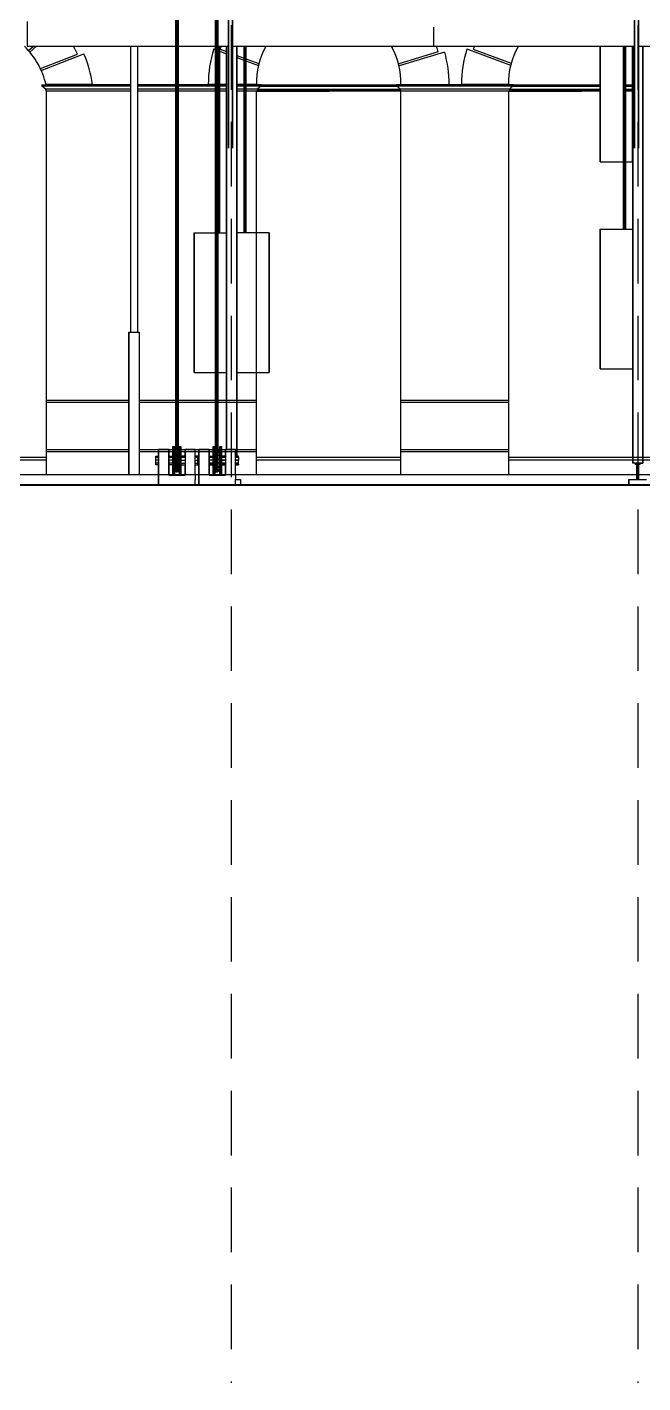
# Model space of a CAD drawing. Extents: x -43 to 90, y 6 to 81.
# Drawn here: x 5.15 to 11.21, y 6.38 to 19.71 of the extents above; entities that cross this region are included whole.
import ezdxf

# ---------------------------------------------------------------- set-up
doc = ezdxf.new("R2010")
doc.units = 0
doc.header["$LTSCALE"] = 0.1
doc.header["$MEASUREMENT"] = 0
doc.linetypes.add('HIDDEN', pattern=[9.525, 6.35, -3.175])
for name, color, linetype in [('cobertura nova', 4, 'CONTINUOUS'), ('hachures cobertura', 252, 'CONTINUOUS'), ('visto', 9, 'CONTINUOUS')]:
    doc.layers.add(name, color=color, linetype=linetype)
doc.layers.add('cortado', color=7, linetype='CONTINUOUS', lineweight=40)

msp = doc.modelspace()

# ---------------------------------------------------------------- linework, layer by layer
at = {"layer": 'cobertura nova'}
for p, q in [((6.617, 20.415), (6.614, 15.339)), ((6.617, 15.339), (6.617, 20.415)), ((6.625, 20.415), (6.617, 15.339)), ((6.625, 15.339), (6.625, 20.415)), ((6.632, 20.415), (6.625, 15.339)), ((6.633, 20.415), (6.633, 15.339)), ((6.636, 20.415), (6.633, 15.339)), ((6.636, 20.415), (6.637, 15.339)), ((7.01, 20.415), (7.005, 15.339)), ((7.005, 15.339), (7.006, 20.415)), ((7.018, 20.415), (7.009, 15.339)), ((7.009, 15.339), (7.01, 20.415)), ((7.016, 15.339), (7.018, 20.415)), ((7.025, 20.41), (7.016, 15.339)), ((7.026, 20.41), (7.024, 15.339)), ((7.029, 20.404), (7.024, 15.339)), ((7.029, 20.404), (7.028, 15.339)), ((7.132, 20.402), (7.132, 18.521)), ((7.132, 18.521), (7.132, 20.402)), ((7.171, 20.402), (7.171, 18.521)), ((7.171, 18.521), (7.171, 20.402)), ((11.125, 20.402), (11.125, 18.521)), ((11.125, 18.521), (11.125, 20.402)), ((11.165, 20.402), (11.165, 18.521)), ((11.165, 18.521), (11.165, 20.402)), ((6.614, 15.339), (6.613, 20.392)), ((7.132, 18.563), (7.132, 20.377)), ((11.125, 18.563), (11.125, 20.377)), ((5.152, 19.765), (5.152, 19.522)), ((5.152, 19.711), (5.152, 19.522)), ((9.152, 19.522), (9.152, 19.711)), ((5.152, 19.522), (5.152, 19.522)), ((5.152, 19.522), (6.613, 19.522)), ((6.636, 19.522), (7.006, 19.522)), ((7.029, 19.522), (7.132, 19.522)), ((7.032, 19.522), (7.032, 17.689)), ((7.032, 17.689), (7.034, 19.522)), ((7.04, 17.689), (7.04, 19.522)), ((7.04, 17.689), (7.041, 19.522)), ((7.044, 19.522), (7.044, 17.689)), ((7.113, 15.558), (7.113, 19.522)), ((7.113, 19.522), (7.113, 15.558)), ((7.113, 19.522), (7.113, 15.558)), ((7.113, 19.522), (7.113, 15.558)), ((7.113, 15.558), (7.113, 19.522)), ((7.171, 19.522), (9.152, 19.522)), ((7.213, 15.491), (7.213, 19.522)), ((7.213, 19.522), (7.213, 15.491)), ((7.283, 19.522), (7.283, 17.689)), ((7.283, 19.522), (7.283, 17.689)), ((7.286, 17.69), (7.286, 19.522)), ((7.292, 19.522), (7.294, 17.69)), ((7.294, 17.69), (7.294, 19.522)), ((7.294, 17.69), (7.294, 19.522)), ((7.299, 19.522), (7.299, 17.69)), ((7.305, 17.689), (7.305, 19.522)), ((7.305, 17.689), (7.305, 19.522)), ((9.152, 19.522), (11.125, 19.522)), ((10.787, 19.522), (10.787, 18.386)), ((10.787, 18.386), (10.787, 19.522)), ((10.787, 19.522), (10.787, 18.386)), ((11.015, 19.522), (11.015, 17.725)), ((11.018, 17.727), (11.017, 19.522)), ((11.018, 19.522), (11.018, 17.727)), ((11.026, 17.728), (11.024, 19.522)), ((11.026, 19.522), (11.026, 17.728)), ((11.034, 17.727), (11.032, 19.522)), ((11.034, 19.522), (11.034, 17.727)), ((11.036, 19.522), (11.037, 17.725)), ((11.037, 19.522), (11.037, 17.725)), ((11.105, 18.386), (11.105, 19.522)), ((11.105, 18.386), (11.105, 19.522)), ((11.107, 15.423), (11.107, 19.522)), ((11.107, 19.522), (11.107, 15.423)), ((11.107, 19.522), (11.107, 15.423)), ((11.107, 19.522), (11.107, 15.423)), ((11.107, 19.522), (11.107, 15.423)), ((11.165, 19.522), (13.145, 19.522)), ((11.207, 15.423), (11.207, 19.522)), ((11.207, 19.522), (11.207, 15.423)), ((10.787, 18.386), (10.787, 18.386)), ((10.787, 18.386), (11.015, 18.386)), ((10.787, 18.386), (10.787, 18.386)), ((11.037, 18.386), (11.105, 18.386)), ((6.793, 16.315), (6.793, 17.689)), ((6.793, 17.689), (6.793, 17.689)), ((6.793, 17.689), (6.793, 17.689)), ((6.793, 17.689), (7.006, 17.689)), ((6.793, 17.689), (6.793, 16.315)), ((6.793, 16.315), (6.793, 17.689)), ((7.028, 17.689), (7.111, 17.689)), ((7.044, 17.689), (7.044, 17.689)), ((7.111, 17.689), (7.111, 16.315)), ((7.215, 17.689), (7.215, 16.315)), ((7.533, 17.689), (7.215, 17.689)), ((7.215, 17.689), (7.215, 17.689)), ((7.215, 17.689), (7.215, 17.689)), ((7.215, 16.315), (7.215, 17.689)), ((7.215, 16.315), (7.215, 17.689)), ((7.283, 17.689), (7.286, 17.69)), ((7.283, 17.689), (7.283, 17.689)), ((7.283, 17.689), (7.283, 17.689)), ((7.283, 17.689), (7.283, 17.689)), ((7.286, 17.69), (7.299, 17.69)), ((7.299, 17.69), (7.302, 17.69)), ((7.302, 17.69), (7.299, 17.689)), ((7.302, 17.69), (7.299, 17.689)), ((7.3, 17.689), (7.302, 17.69)), ((7.3, 17.689), (7.3, 17.689)), ((7.302, 17.69), (7.302, 17.689)), ((7.302, 17.69), (7.305, 17.689)), ((7.305, 17.689), (7.305, 17.689)), ((7.533, 17.689), (7.533, 16.315)), ((7.533, 16.315), (7.533, 17.689)), ((10.787, 16.351), (10.787, 17.725)), ((10.787, 17.725), (10.787, 17.725)), ((10.787, 17.725), (10.787, 17.725)), ((10.787, 17.725), (11.105, 17.725)), ((10.787, 17.725), (10.787, 16.351)), ((10.787, 16.351), (10.787, 17.725)), ((11.018, 17.727), (11.015, 17.725)), ((11.015, 17.725), (11.015, 17.725)), ((11.026, 17.728), (11.018, 17.727)), ((11.018, 17.727), (11.026, 17.725)), ((11.018, 17.725), (11.018, 17.727)), ((11.034, 17.727), (11.026, 17.728)), ((11.026, 17.728), (11.03, 17.725)), ((11.037, 17.725), (11.034, 17.727)), ((11.034, 17.727), (11.034, 17.725)), ((11.037, 17.725), (11.037, 17.725)), ((11.105, 17.725), (11.105, 16.351)), ((6.793, 16.315), (6.793, 16.315)), ((6.793, 16.315), (7.005, 16.315)), ((6.793, 16.315), (6.793, 16.315)), ((7.028, 16.315), (7.111, 16.315)), ((7.215, 16.315), (7.533, 16.315)), ((7.215, 16.315), (7.215, 16.315)), ((7.215, 16.315), (7.215, 16.315)), ((10.787, 16.351), (10.787, 16.351)), ((10.787, 16.351), (11.105, 16.351)), ((10.787, 16.351), (10.787, 16.351)), ((11.105, 16.351), (11.105, 16.351)), ((6.419, 15.491), (6.445, 15.491)), ((6.419, 15.474), (6.419, 15.491)), ((6.419, 15.482), (6.419, 15.491)), ((6.419, 15.482), (6.445, 15.482)), ((6.419, 15.454), (6.419, 15.482)), ((6.419, 15.474), (6.419, 15.474)), ((6.419, 15.443), (6.419, 15.474)), ((6.444, 15.491), (6.444, 15.558)), ((6.444, 15.558), (6.445, 15.558)), ((6.444, 15.558), (6.444, 15.491)), ((6.445, 15.558), (6.445, 15.558)), ((6.445, 15.558), (6.544, 15.558)), ((6.445, 15.558), (6.445, 15.558)), ((6.445, 15.304), (6.445, 15.558)), ((6.544, 15.558), (6.445, 15.558)), ((6.445, 15.558), (6.445, 15.304)), ((6.544, 15.558), (6.543, 15.558)), ((6.544, 15.558), (6.544, 15.304)), ((6.544, 15.304), (6.544, 15.558)), ((6.544, 15.491), (6.585, 15.491)), ((6.544, 15.482), (6.585, 15.482)), ((6.585, 15.588), (6.6, 15.588)), ((6.585, 15.569), (6.585, 15.588)), ((6.585, 15.588), (6.585, 15.582)), ((6.585, 15.582), (6.585, 15.588)), ((6.585, 15.582), (6.6, 15.582)), ((6.585, 15.582), (6.585, 15.559)), ((6.585, 15.569), (6.585, 15.569)), ((6.585, 15.534), (6.585, 15.569)), ((6.585, 15.559), (6.6, 15.559)), ((6.585, 15.559), (6.585, 15.517)), ((6.585, 15.559), (6.585, 15.534)), ((6.585, 15.517), (6.585, 15.559)), ((6.585, 15.534), (6.585, 15.534)), ((6.585, 15.491), (6.585, 15.534)), ((6.585, 15.534), (6.585, 15.485)), ((6.6, 15.517), (6.585, 15.517)), ((6.585, 15.517), (6.585, 15.466)), ((6.585, 15.466), (6.585, 15.517)), ((6.585, 15.482), (6.585, 15.491)), ((6.585, 15.485), (6.585, 15.485)), ((6.585, 15.485), (6.585, 15.431)), ((6.585, 15.454), (6.585, 15.482)), ((6.6, 15.466), (6.585, 15.466)), ((6.585, 15.466), (6.585, 15.412)), ((6.585, 15.412), (6.585, 15.466)), ((6.6, 15.588), (6.6, 15.582)), ((6.6, 15.582), (6.6, 15.588)), ((6.6, 15.582), (6.6, 15.559)), ((6.6, 15.559), (6.6, 15.582)), ((6.6, 15.559), (6.6, 15.517)), ((6.6, 15.517), (6.6, 15.559)), ((6.6, 15.549), (6.614, 15.549)), ((6.614, 15.545), (6.6, 15.545)), ((6.614, 15.528), (6.6, 15.528)), ((6.6, 15.528), (6.614, 15.528)), ((6.6, 15.517), (6.6, 15.466)), ((6.6, 15.466), (6.6, 15.517)), ((6.614, 15.498), (6.6, 15.498)), ((6.6, 15.498), (6.614, 15.498)), ((6.6, 15.466), (6.6, 15.412)), ((6.6, 15.412), (6.6, 15.466)), ((6.637, 15.549), (6.651, 15.549)), ((6.651, 15.545), (6.637, 15.545)), ((6.651, 15.528), (6.637, 15.528)), ((6.637, 15.528), (6.651, 15.528)), ((6.651, 15.498), (6.637, 15.498)), ((6.637, 15.498), (6.651, 15.498)), ((6.651, 15.588), (6.651, 15.569)), ((6.651, 15.582), (6.651, 15.588)), ((6.651, 15.588), (6.665, 15.588)), ((6.651, 15.569), (6.651, 15.588)), ((6.651, 15.588), (6.651, 15.582)), ((6.651, 15.559), (6.651, 15.582)), ((6.665, 15.582), (6.651, 15.582)), ((6.651, 15.582), (6.651, 15.559)), ((6.651, 15.569), (6.651, 15.549)), ((6.651, 15.569), (6.651, 15.569)), ((6.651, 15.517), (6.651, 15.559)), ((6.665, 15.559), (6.651, 15.559)), ((6.651, 15.559), (6.651, 15.517)), ((6.651, 15.549), (6.651, 15.545)), ((6.651, 15.545), (6.651, 15.549)), ((6.651, 15.545), (6.651, 15.528)), ((6.651, 15.528), (6.651, 15.545)), ((6.651, 15.534), (6.651, 15.534)), ((6.651, 15.528), (6.651, 15.498)), ((6.651, 15.498), (6.651, 15.528)), ((6.651, 15.528), (6.651, 15.528)), ((6.665, 15.517), (6.651, 15.517)), ((6.651, 15.517), (6.651, 15.466)), ((6.651, 15.466), (6.651, 15.517)), ((6.651, 15.498), (6.651, 15.498)), ((6.651, 15.498), (6.651, 15.461)), ((6.651, 15.466), (6.665, 15.466)), ((6.651, 15.466), (6.651, 15.412)), ((6.651, 15.412), (6.651, 15.466)), ((6.665, 15.588), (6.665, 15.588)), ((6.665, 15.588), (6.665, 15.582)), ((6.665, 15.582), (6.665, 15.588)), ((6.665, 15.559), (6.665, 15.582)), ((6.665, 15.582), (6.665, 15.559)), ((6.665, 15.517), (6.665, 15.559)), ((6.665, 15.559), (6.665, 15.517)), ((6.665, 15.466), (6.665, 15.517)), ((6.665, 15.517), (6.665, 15.466)), ((6.665, 15.491), (6.706, 15.491)), ((6.706, 15.491), (6.665, 15.491)), ((6.706, 15.482), (6.665, 15.482)), ((6.665, 15.482), (6.706, 15.482)), ((6.665, 15.412), (6.665, 15.466)), ((6.665, 15.466), (6.665, 15.412)), ((6.705, 15.491), (6.705, 15.558)), ((6.706, 15.558), (6.705, 15.558)), ((6.706, 15.558), (6.706, 15.304)), ((6.804, 15.558), (6.706, 15.558)), ((6.804, 15.304), (6.804, 15.558)), ((6.804, 15.558), (6.804, 15.558)), ((6.804, 15.491), (6.832, 15.491)), ((6.832, 15.491), (6.804, 15.491)), ((6.832, 15.482), (6.804, 15.482)), ((6.804, 15.482), (6.832, 15.482)), ((6.832, 15.491), (6.842, 15.491)), ((6.832, 15.491), (6.832, 15.482)), ((6.832, 15.482), (6.832, 15.491)), ((6.832, 15.482), (6.842, 15.482)), ((6.832, 15.454), (6.832, 15.482)), ((6.832, 15.482), (6.832, 15.454)), ((6.842, 15.491), (6.842, 15.558)), ((6.842, 15.558), (6.842, 15.558)), ((6.842, 15.558), (6.842, 15.558)), ((6.842, 15.558), (6.941, 15.558)), ((6.842, 15.558), (6.842, 15.558)), ((6.842, 15.558), (6.842, 15.491)), ((6.842, 15.304), (6.842, 15.558)), ((6.941, 15.558), (6.842, 15.558)), ((6.842, 15.558), (6.842, 15.304)), ((6.941, 15.558), (6.941, 15.304)), ((6.941, 15.304), (6.941, 15.558)), ((6.941, 15.491), (6.982, 15.491)), ((6.941, 15.482), (6.982, 15.482)), ((6.982, 15.588), (6.997, 15.588)), ((6.982, 15.569), (6.982, 15.588)), ((6.982, 15.588), (6.982, 15.582)), ((6.982, 15.582), (6.982, 15.588)), ((6.982, 15.582), (6.997, 15.582)), ((6.982, 15.582), (6.982, 15.559)), ((6.982, 15.559), (6.982, 15.582)), ((6.982, 15.569), (6.982, 15.569)), ((6.982, 15.534), (6.982, 15.569)), ((6.982, 15.559), (6.997, 15.559)), ((6.982, 15.559), (6.982, 15.517)), ((6.982, 15.559), (6.982, 15.534)), ((6.982, 15.517), (6.982, 15.559)), ((6.982, 15.534), (6.982, 15.534)), ((6.982, 15.491), (6.982, 15.534)), ((6.982, 15.534), (6.982, 15.485)), ((6.997, 15.517), (6.982, 15.517)), ((6.982, 15.517), (6.982, 15.466)), ((6.982, 15.466), (6.982, 15.517)), ((6.982, 15.482), (6.982, 15.491)), ((6.982, 15.485), (6.982, 15.485)), ((6.982, 15.485), (6.982, 15.431)), ((6.982, 15.454), (6.982, 15.482)), ((6.997, 15.466), (6.982, 15.466)), ((6.982, 15.466), (6.982, 15.412)), ((6.982, 15.412), (6.982, 15.466)), ((6.997, 15.588), (6.997, 15.582)), ((6.997, 15.582), (6.997, 15.588)), ((6.997, 15.582), (6.997, 15.559)), ((6.997, 15.559), (6.997, 15.582)), ((6.997, 15.559), (6.997, 15.517)), ((6.997, 15.517), (6.997, 15.559)), ((6.997, 15.549), (7.005, 15.549)), ((7.005, 15.545), (6.997, 15.545)), ((7.005, 15.528), (6.997, 15.528)), ((6.997, 15.517), (6.997, 15.466)), ((6.997, 15.466), (6.997, 15.517)), ((7.005, 15.498), (6.997, 15.498)), ((6.997, 15.466), (6.997, 15.412)), ((6.997, 15.412), (6.997, 15.466)), ((7.028, 15.549), (7.048, 15.549)), ((7.048, 15.545), (7.028, 15.545)), ((7.048, 15.528), (7.028, 15.528)), ((7.048, 15.498), (7.028, 15.498)), ((7.048, 15.588), (7.062, 15.588)), ((7.048, 15.588), (7.048, 15.582)), ((7.048, 15.569), (7.048, 15.588)), ((7.048, 15.582), (7.048, 15.588)), ((7.048, 15.588), (7.048, 15.569)), ((7.062, 15.582), (7.048, 15.582)), ((7.048, 15.582), (7.048, 15.559)), ((7.048, 15.559), (7.048, 15.582)), ((7.048, 15.569), (7.048, 15.569)), ((7.048, 15.569), (7.048, 15.549)), ((7.048, 15.569), (7.048, 15.569)), ((7.048, 15.549), (7.048, 15.569)), ((7.062, 15.559), (7.048, 15.559)), ((7.048, 15.559), (7.048, 15.517)), ((7.048, 15.559), (7.062, 15.559)), ((7.048, 15.517), (7.048, 15.559)), ((7.048, 15.545), (7.048, 15.549)), ((7.048, 15.528), (7.048, 15.545)), ((7.048, 15.534), (7.048, 15.534)), ((7.048, 15.534), (7.048, 15.534)), ((7.048, 15.498), (7.048, 15.528)), ((7.062, 15.517), (7.048, 15.517)), ((7.048, 15.517), (7.048, 15.466)), ((7.048, 15.517), (7.062, 15.517)), ((7.048, 15.466), (7.048, 15.517)), ((7.048, 15.461), (7.048, 15.498)), ((7.048, 15.485), (7.048, 15.485)), ((7.048, 15.485), (7.048, 15.485)), ((7.048, 15.466), (7.062, 15.466)), ((7.062, 15.466), (7.048, 15.466)), ((7.048, 15.466), (7.048, 15.412)), ((7.048, 15.412), (7.048, 15.466)), ((7.062, 15.582), (7.062, 15.588)), ((7.062, 15.588), (7.062, 15.582)), ((7.062, 15.588), (7.062, 15.588)), ((7.062, 15.559), (7.062, 15.582)), ((7.062, 15.582), (7.062, 15.559)), ((7.062, 15.517), (7.062, 15.559)), ((7.062, 15.559), (7.062, 15.559)), ((7.062, 15.559), (7.062, 15.517)), ((7.062, 15.466), (7.062, 15.517)), ((7.062, 15.517), (7.062, 15.517)), ((7.062, 15.517), (7.062, 15.466)), ((7.062, 15.491), (7.103, 15.491)), ((7.103, 15.491), (7.062, 15.491)), ((7.062, 15.482), (7.103, 15.482)), ((7.103, 15.482), (7.062, 15.482)), ((7.062, 15.466), (7.062, 15.466)), ((7.062, 15.412), (7.062, 15.466)), ((7.062, 15.466), (7.062, 15.412)), ((7.102, 15.491), (7.102, 15.558)), ((7.103, 15.558), (7.102, 15.558)), ((7.103, 15.558), (7.103, 15.304)), ((7.202, 15.558), (7.103, 15.558)), ((7.202, 15.304), (7.202, 15.558)), ((7.202, 15.491), (7.229, 15.491)), ((7.229, 15.491), (7.202, 15.491)), ((7.202, 15.482), (7.229, 15.482)), ((7.229, 15.482), (7.202, 15.482)), ((7.229, 15.482), (7.229, 15.491)), ((7.229, 15.482), (7.229, 15.454)), ((6.419, 15.422), (6.419, 15.454)), ((6.445, 15.454), (6.419, 15.454)), ((6.419, 15.443), (6.419, 15.443)), ((6.419, 15.415), (6.419, 15.443)), ((6.419, 15.406), (6.419, 15.422)), ((6.445, 15.422), (6.419, 15.422)), ((6.419, 15.415), (6.419, 15.415)), ((6.419, 15.406), (6.419, 15.415)), ((6.419, 15.415), (6.419, 15.415)), ((6.445, 15.406), (6.419, 15.406)), ((6.444, 15.304), (6.444, 15.406)), ((6.444, 15.406), (6.444, 15.304)), ((6.585, 15.454), (6.544, 15.454)), ((6.585, 15.422), (6.544, 15.422)), ((6.585, 15.406), (6.544, 15.406)), ((6.585, 15.422), (6.585, 15.454)), ((6.585, 15.431), (6.585, 15.431)), ((6.585, 15.431), (6.585, 15.379)), ((6.585, 15.406), (6.585, 15.422)), ((6.6, 15.412), (6.585, 15.412)), ((6.585, 15.412), (6.585, 15.362)), ((6.585, 15.362), (6.585, 15.412)), ((6.585, 15.379), (6.585, 15.406)), ((6.585, 15.379), (6.585, 15.379)), ((6.585, 15.337), (6.585, 15.379)), ((6.585, 15.379), (6.585, 15.362)), ((6.6, 15.362), (6.585, 15.362)), ((6.585, 15.362), (6.585, 15.328)), ((6.585, 15.328), (6.585, 15.362)), ((6.585, 15.337), (6.585, 15.337)), ((6.585, 15.314), (6.585, 15.337)), ((6.614, 15.461), (6.6, 15.461)), ((6.6, 15.461), (6.6, 15.422)), ((6.6, 15.461), (6.614, 15.461)), ((6.614, 15.422), (6.6, 15.422)), ((6.6, 15.422), (6.614, 15.422)), ((6.6, 15.362), (6.6, 15.412)), ((6.6, 15.412), (6.6, 15.362)), ((6.6, 15.386), (6.614, 15.386)), ((6.614, 15.386), (6.6, 15.386)), ((6.6, 15.328), (6.6, 15.362)), ((6.6, 15.362), (6.6, 15.328)), ((6.6, 15.361), (6.614, 15.361)), ((6.614, 15.361), (6.6, 15.361)), ((6.6, 15.348), (6.614, 15.348)), ((6.614, 15.339), (6.617, 15.339)), ((6.617, 15.339), (6.614, 15.339)), ((6.614, 15.339), (6.625, 15.339)), ((6.625, 15.339), (6.617, 15.339)), ((6.625, 15.339), (6.617, 15.339)), ((6.625, 15.339), (6.617, 15.339)), ((6.633, 15.339), (6.625, 15.339)), ((6.637, 15.339), (6.625, 15.339)), ((6.625, 15.339), (6.625, 15.339)), ((6.633, 15.339), (6.625, 15.339)), ((6.633, 15.339), (6.625, 15.339)), ((6.633, 15.339), (6.637, 15.339)), ((6.637, 15.339), (6.633, 15.339)), ((6.651, 15.461), (6.637, 15.461)), ((6.637, 15.461), (6.651, 15.461)), ((6.651, 15.422), (6.637, 15.422)), ((6.637, 15.422), (6.651, 15.422)), ((6.637, 15.386), (6.651, 15.386)), ((6.651, 15.386), (6.637, 15.386)), ((6.637, 15.361), (6.651, 15.361)), ((6.651, 15.361), (6.637, 15.361)), ((6.637, 15.348), (6.651, 15.348)), ((6.651, 15.461), (6.651, 15.461)), ((6.651, 15.461), (6.651, 15.422)), ((6.651, 15.422), (6.651, 15.422)), ((6.651, 15.422), (6.651, 15.386)), ((6.651, 15.412), (6.665, 15.412)), ((6.651, 15.412), (6.651, 15.362)), ((6.651, 15.362), (6.651, 15.412)), ((6.651, 15.386), (6.651, 15.386)), ((6.651, 15.361), (6.651, 15.386)), ((6.651, 15.386), (6.651, 15.361)), ((6.651, 15.379), (6.651, 15.379)), ((6.651, 15.362), (6.665, 15.362)), ((6.651, 15.362), (6.651, 15.328)), ((6.651, 15.328), (6.651, 15.362)), ((6.651, 15.361), (6.651, 15.361)), ((6.651, 15.348), (6.651, 15.361)), ((6.651, 15.361), (6.651, 15.348)), ((6.651, 15.348), (6.651, 15.337)), ((6.651, 15.337), (6.651, 15.337)), ((6.651, 15.314), (6.651, 15.337)), ((6.651, 15.337), (6.651, 15.314)), ((6.665, 15.454), (6.706, 15.454)), ((6.665, 15.422), (6.706, 15.422)), ((6.665, 15.362), (6.665, 15.412)), ((6.665, 15.412), (6.665, 15.362)), ((6.665, 15.406), (6.706, 15.406)), ((6.665, 15.328), (6.665, 15.362)), ((6.665, 15.362), (6.665, 15.328)), ((6.705, 15.304), (6.705, 15.406)), ((6.804, 15.454), (6.832, 15.454)), ((6.804, 15.422), (6.832, 15.422)), ((6.804, 15.406), (6.832, 15.406)), ((6.842, 15.454), (6.832, 15.454)), ((6.832, 15.422), (6.832, 15.454)), ((6.832, 15.454), (6.832, 15.454)), ((6.842, 15.422), (6.832, 15.422)), ((6.832, 15.422), (6.842, 15.422)), ((6.832, 15.406), (6.832, 15.422)), ((6.832, 15.422), (6.832, 15.406)), ((6.832, 15.406), (6.832, 15.415)), ((6.842, 15.406), (6.832, 15.406)), ((6.832, 15.406), (6.842, 15.406)), ((6.842, 15.304), (6.842, 15.406)), ((6.842, 15.406), (6.842, 15.304)), ((6.982, 15.454), (6.941, 15.454)), ((6.982, 15.422), (6.941, 15.422)), ((6.941, 15.422), (6.982, 15.422)), ((6.982, 15.406), (6.941, 15.406)), ((6.941, 15.406), (6.982, 15.406)), ((6.982, 15.422), (6.982, 15.454)), ((6.982, 15.431), (6.982, 15.431)), ((6.982, 15.431), (6.982, 15.379)), ((6.982, 15.406), (6.982, 15.422)), ((6.997, 15.412), (6.982, 15.412)), ((6.982, 15.412), (6.982, 15.362)), ((6.982, 15.362), (6.982, 15.412)), ((6.982, 15.379), (6.982, 15.406)), ((6.982, 15.379), (6.982, 15.379)), ((6.982, 15.337), (6.982, 15.379)), ((6.982, 15.379), (6.982, 15.362)), ((6.997, 15.362), (6.982, 15.362)), ((6.982, 15.362), (6.982, 15.328)), ((6.982, 15.328), (6.982, 15.362)), ((6.982, 15.337), (6.982, 15.337)), ((6.982, 15.314), (6.982, 15.337)), ((7.005, 15.461), (6.997, 15.461)), ((7.005, 15.422), (6.997, 15.422)), ((6.997, 15.362), (6.997, 15.412)), ((6.997, 15.412), (6.997, 15.362)), ((6.997, 15.386), (7.005, 15.386)), ((6.997, 15.328), (6.997, 15.362)), ((6.997, 15.362), (6.997, 15.328)), ((6.997, 15.361), (7.005, 15.361)), ((6.997, 15.348), (7.005, 15.348)), ((7.005, 15.339), (7.009, 15.339)), ((7.009, 15.339), (7.005, 15.339)), ((7.016, 15.339), (7.005, 15.339)), ((7.005, 15.339), (7.016, 15.339)), ((7.028, 15.339), (7.005, 15.339)), ((7.009, 15.339), (7.016, 15.339)), ((7.016, 15.339), (7.009, 15.339)), ((7.024, 15.339), (7.016, 15.339)), ((7.016, 15.339), (7.028, 15.339)), ((7.016, 15.339), (7.028, 15.339)), ((7.016, 15.339), (7.024, 15.339)), ((7.028, 15.339), (7.024, 15.339)), ((7.024, 15.339), (7.028, 15.339)), ((7.048, 15.461), (7.028, 15.461)), ((7.048, 15.422), (7.028, 15.422)), ((7.028, 15.386), (7.048, 15.386)), ((7.028, 15.361), (7.048, 15.361)), ((7.028, 15.348), (7.048, 15.348)), ((7.048, 15.422), (7.048, 15.461)), ((7.048, 15.431), (7.048, 15.431)), ((7.048, 15.386), (7.048, 15.422)), ((7.048, 15.412), (7.062, 15.412)), ((7.048, 15.412), (7.048, 15.362)), ((7.048, 15.362), (7.048, 15.412)), ((7.048, 15.362), (7.048, 15.386)), ((7.048, 15.379), (7.048, 15.379)), ((7.048, 15.362), (7.062, 15.362)), ((7.062, 15.362), (7.048, 15.362)), ((7.048, 15.362), (7.048, 15.328)), ((7.048, 15.328), (7.048, 15.362)), ((7.048, 15.348), (7.048, 15.361)), ((7.048, 15.337), (7.048, 15.348)), ((7.048, 15.348), (7.048, 15.337)), ((7.048, 15.337), (7.048, 15.337)), ((7.048, 15.314), (7.048, 15.337)), ((7.048, 15.337), (7.048, 15.314)), ((7.062, 15.454), (7.103, 15.454)), ((7.103, 15.454), (7.062, 15.454)), ((7.103, 15.422), (7.062, 15.422)), ((7.062, 15.422), (7.103, 15.422)), ((7.062, 15.362), (7.062, 15.412)), ((7.062, 15.412), (7.062, 15.362)), ((7.062, 15.406), (7.103, 15.406)), ((7.103, 15.406), (7.062, 15.406)), ((7.062, 15.362), (7.062, 15.362)), ((7.062, 15.328), (7.062, 15.362)), ((7.062, 15.362), (7.062, 15.328)), ((7.102, 15.304), (7.102, 15.406)), ((7.202, 15.454), (7.229, 15.454)), ((7.229, 15.454), (7.202, 15.454)), ((7.229, 15.422), (7.202, 15.422)), ((7.202, 15.422), (7.229, 15.422)), ((7.202, 15.406), (7.229, 15.406)), ((7.229, 15.406), (7.202, 15.406)), ((7.229, 15.422), (7.229, 15.454)), ((7.229, 15.406), (7.229, 15.422)), ((7.229, 15.415), (7.229, 15.406)), ((11.107, 15.423), (11.107, 15.423)), ((11.107, 15.423), (11.107, 15.423)), ((11.147, 15.423), (11.107, 15.423)), ((11.107, 15.423), (11.107, 15.423)), ((11.131, 15.423), (11.131, 15.413)), ((11.131, 15.413), (11.131, 15.423)), ((11.131, 15.413), (11.131, 15.423)), ((11.131, 15.413), (11.131, 15.423)), ((11.131, 15.413), (11.131, 15.423)), ((11.131, 15.423), (11.131, 15.413)), ((11.131, 15.423), (11.131, 15.413)), ((11.131, 15.413), (11.148, 15.413)), ((11.131, 15.413), (11.131, 15.413)), ((11.131, 15.413), (11.131, 15.413)), ((11.131, 15.413), (11.131, 15.413)), ((11.131, 15.413), (11.131, 15.413)), ((11.131, 15.413), (11.131, 15.413)), ((11.131, 15.413), (11.131, 15.413)), ((11.131, 15.413), (11.131, 15.413)), ((11.167, 15.423), (11.147, 15.423)), ((11.147, 15.423), (11.167, 15.423)), ((11.148, 15.413), (11.148, 15.263)), ((11.148, 15.263), (11.148, 15.413)), ((11.148, 15.413), (11.148, 15.263)), ((11.148, 15.263), (11.148, 15.413)), ((11.148, 15.263), (11.148, 15.413)), ((11.148, 15.413), (11.148, 15.263)), ((11.148, 15.413), (11.148, 15.263)), ((11.165, 15.263), (11.165, 15.413)), ((11.165, 15.413), (11.182, 15.413)), ((11.165, 15.263), (11.165, 15.413)), ((11.165, 15.413), (11.165, 15.263)), ((11.182, 15.413), (11.165, 15.413)), ((11.165, 15.413), (11.182, 15.413)), ((11.182, 15.413), (11.165, 15.413)), ((11.182, 15.413), (11.165, 15.413)), ((11.165, 15.413), (11.182, 15.413)), ((11.207, 15.423), (11.167, 15.423)), ((11.167, 15.423), (11.207, 15.423)), ((11.182, 15.413), (11.182, 15.423)), ((11.182, 15.423), (11.182, 15.413)), ((6.444, 15.304), (6.444, 15.264)), ((6.444, 15.212), (6.444, 15.264)), ((6.444, 15.264), (6.444, 15.212)), ((6.444, 15.212), (6.445, 15.212)), ((6.445, 15.264), (6.445, 15.304)), ((6.445, 15.304), (6.445, 15.264)), ((6.445, 15.212), (6.445, 15.264)), ((6.445, 15.264), (6.445, 15.212)), ((6.445, 15.212), (6.445, 15.212)), ((6.445, 15.212), (6.544, 15.212)), ((6.544, 15.212), (6.445, 15.212)), ((6.445, 15.212), (6.445, 15.212)), ((6.544, 15.304), (6.705, 15.304)), ((6.705, 15.304), (6.544, 15.304)), ((6.544, 15.304), (6.706, 15.304)), ((6.706, 15.304), (6.544, 15.304)), ((6.544, 15.212), (6.706, 15.212)), ((6.706, 15.212), (6.544, 15.212)), ((6.6, 15.328), (6.585, 15.328)), ((6.585, 15.328), (6.585, 15.309)), ((6.585, 15.309), (6.585, 15.328)), ((6.585, 15.314), (6.585, 15.314)), ((6.585, 15.309), (6.585, 15.314)), ((6.585, 15.309), (6.6, 15.309)), ((6.6, 15.309), (6.6, 15.328)), ((6.6, 15.328), (6.6, 15.309)), ((6.651, 15.328), (6.665, 15.328)), ((6.651, 15.328), (6.651, 15.309)), ((6.651, 15.309), (6.651, 15.328)), ((6.651, 15.314), (6.651, 15.309)), ((6.651, 15.309), (6.665, 15.309)), ((6.665, 15.309), (6.665, 15.328)), ((6.665, 15.328), (6.665, 15.309)), ((6.706, 15.212), (6.804, 15.212)), ((6.804, 15.304), (6.804, 15.264)), ((6.804, 15.212), (6.804, 15.264)), ((6.842, 15.304), (6.842, 15.264)), ((6.842, 15.264), (6.842, 15.304)), ((6.842, 15.304), (6.842, 15.264)), ((6.842, 15.212), (6.842, 15.264)), ((6.842, 15.264), (6.842, 15.212)), ((6.842, 15.212), (6.842, 15.264)), ((6.842, 15.264), (6.842, 15.212)), ((6.842, 15.212), (6.842, 15.212)), ((6.842, 15.212), (6.842, 15.212)), ((6.842, 15.212), (6.941, 15.212)), ((6.941, 15.212), (6.842, 15.212)), ((6.842, 15.212), (6.842, 15.212)), ((6.941, 15.304), (7.102, 15.304)), ((7.102, 15.304), (6.941, 15.304)), ((6.941, 15.304), (7.103, 15.304)), ((7.103, 15.304), (6.941, 15.304)), ((6.941, 15.212), (7.103, 15.212)), ((7.103, 15.212), (6.941, 15.212)), ((6.997, 15.328), (6.982, 15.328)), ((6.982, 15.328), (6.982, 15.309)), ((6.982, 15.309), (6.982, 15.328)), ((6.982, 15.314), (6.982, 15.314)), ((6.982, 15.309), (6.982, 15.314)), ((6.982, 15.309), (6.997, 15.309)), ((6.997, 15.309), (6.997, 15.328)), ((6.997, 15.328), (6.997, 15.309)), ((7.048, 15.328), (7.062, 15.328)), ((7.048, 15.328), (7.048, 15.309)), ((7.048, 15.309), (7.048, 15.328)), ((7.048, 15.314), (7.048, 15.314)), ((7.048, 15.309), (7.048, 15.314)), ((7.048, 15.314), (7.048, 15.314)), ((7.048, 15.314), (7.048, 15.309)), ((7.048, 15.309), (7.062, 15.309)), ((7.062, 15.309), (7.062, 15.328)), ((7.062, 15.328), (7.062, 15.309)), ((7.103, 15.212), (7.202, 15.212)), ((7.202, 15.304), (7.202, 15.264)), ((7.202, 15.212), (7.202, 15.264)), ((7.202, 15.263), (7.25, 15.263)), ((7.25, 15.263), (7.25, 15.223)), ((7.25, 15.223), (7.25, 15.212)), ((11.07, 15.223), (11.07, 15.263)), ((11.07, 15.263), (11.07, 15.223)), ((11.07, 15.263), (11.07, 15.263)), ((11.07, 15.263), (11.07, 15.263)), ((11.07, 15.263), (11.07, 15.223)), ((11.07, 15.263), (11.07, 15.263)), ((11.07, 15.263), (11.243, 15.263)), ((11.07, 15.263), (11.07, 15.223)), ((11.07, 15.223), (11.07, 15.263)), ((11.07, 15.263), (11.07, 15.263)), ((11.07, 15.263), (11.07, 15.263)), ((11.07, 15.223), (11.07, 15.263)), ((11.07, 15.212), (11.07, 15.223)), ((11.07, 15.223), (11.07, 15.212)), ((11.07, 15.223), (11.07, 15.212)), ((11.07, 15.223), (11.07, 15.212)), ((11.07, 15.212), (11.07, 15.223)), ((11.07, 15.212), (11.07, 15.223))]:
    msp.add_line(p, q, dxfattribs=at)
at = {"layer": 'cortado'}
msp.add_line((-42.83, 15.212), (49.005, 15.212), dxfattribs=at)
at = {"layer": 'hachures cobertura', "linetype": 'HIDDEN'}
for p, q in [((7.157, 34.018), (7.157, 6.381)), ((11.157, 34.018), (11.157, 6.381))]:
    msp.add_line(p, q, dxfattribs=at)
at = {"layer": 'visto'}
for p, q in [((5.165, 19.48), (5.214, 19.522)), ((5.178, 19.465), (5.244, 19.522)), ((6.168, 19.522), (6.168, 16.712)), ((6.238, 19.522), (6.238, 16.712)), ((6.987, 19.496), (7.113, 19.449)), ((7.049, 19.494), (7.113, 19.47)), ((8.758, 19.522), (8.742, 19.511)), ((9.195, 19.466), (8.806, 19.349)), ((9.258, 19.464), (8.811, 19.329)), ((9.477, 19.496), (9.907, 19.337)), ((9.539, 19.494), (9.912, 19.356)), ((5.283, 19.303), (5.646, 19.445)), ((5.29, 19.284), (5.71, 19.448)), ((7.213, 19.433), (7.431, 19.353)), ((7.213, 19.412), (7.426, 19.333)), ((5.295, 19.142), (5.339, 19.142)), ((6.168, 19.13), (5.307, 19.13)), ((6.168, 19.102), (5.335, 19.102)), ((5.796, 19.147), (5.338, 19.147)), ((6.168, 19.142), (5.339, 19.142)), ((6.168, 19.082), (5.342, 19.082)), ((5.342, 15.312), (5.342, 19.082)), ((7.113, 19.142), (6.238, 19.142)), ((7.113, 19.13), (6.238, 19.13)), ((7.113, 19.102), (6.238, 19.102)), ((7.113, 19.082), (6.238, 19.082)), ((7.113, 19.147), (6.933, 19.147)), ((7.408, 19.147), (7.213, 19.147)), ((7.455, 19.142), (7.213, 19.142)), ((7.443, 19.13), (7.213, 19.13)), ((7.415, 19.102), (7.213, 19.102)), ((7.415, 19.082), (7.213, 19.082)), ((7.408, 19.142), (8.828, 19.142)), ((7.408, 15.312), (7.408, 19.082)), ((7.408, 15.312), (7.408, 19.082)), ((7.408, 19.082), (8.118, 19.082)), ((7.415, 19.092), (8.118, 19.092)), ((7.422, 19.102), (8.814, 19.102)), ((7.455, 19.13), (8.781, 19.13)), ((8.821, 19.092), (8.118, 19.092)), ((8.828, 19.082), (8.118, 19.082)), ((9.935, 19.142), (8.781, 19.142)), ((9.923, 19.13), (8.793, 19.13)), ((9.895, 19.102), (8.821, 19.102)), ((8.828, 19.147), (9.303, 19.147)), ((9.895, 19.082), (8.828, 19.082)), ((8.828, 15.312), (8.828, 19.082)), ((8.828, 15.312), (8.828, 19.082)), ((9.885, 19.147), (9.423, 19.147)), ((9.885, 19.142), (10.787, 19.142)), ((9.888, 15.312), (9.888, 19.082)), ((9.888, 15.312), (9.888, 19.082)), ((9.888, 19.082), (10.608, 19.082)), ((9.895, 19.092), (10.608, 19.092)), ((9.902, 19.102), (10.787, 19.102)), ((9.935, 19.13), (10.787, 19.13)), ((10.787, 19.092), (10.608, 19.092)), ((10.787, 19.082), (10.608, 19.082)), ((11.037, 19.142), (11.105, 19.142)), ((11.037, 19.13), (11.105, 19.13)), ((11.037, 19.102), (11.105, 19.102)), ((11.105, 19.092), (11.037, 19.092)), ((11.105, 19.082), (11.037, 19.082)), ((6.153, 16.712), (6.153, 15.312)), ((6.153, 15.312), (6.153, 16.712)), ((6.153, 16.712), (6.253, 16.712)), ((6.253, 16.712), (6.253, 15.312)), ((5.342, 16.042), (6.153, 16.042)), ((5.342, 16.022), (6.153, 16.022)), ((6.253, 16.042), (7.408, 16.042)), ((6.253, 16.022), (7.408, 16.022)), ((8.828, 16.042), (9.888, 16.042)), ((8.828, 16.022), (9.888, 16.022)), ((2.385, 15.482), (5.342, 15.482)), ((5.342, 15.557), (6.153, 15.557)), ((5.342, 15.537), (6.153, 15.537)), ((6.253, 15.557), (7.408, 15.557)), ((6.253, 15.537), (7.408, 15.537)), ((7.408, 15.482), (8.828, 15.482)), ((8.828, 15.557), (9.888, 15.557)), ((8.828, 15.537), (9.888, 15.537)), ((9.888, 15.482), (11.328, 15.482)), ((2.385, 15.457), (5.342, 15.457)), ((7.408, 15.457), (8.828, 15.457)), ((9.888, 15.457), (11.328, 15.457)), ((-39.742, 15.312), (47.211, 15.312))]:
    msp.add_line(p, q, dxfattribs=at)
for points in [[(5.295, 19.142), (5.295, 19.13), (5.307, 19.13), (5.307, 19.123), (5.314, 19.123), (5.314, 19.116), (5.321, 19.116), (5.321, 19.109), (5.328, 19.109), (5.328, 19.102), (5.335, 19.102), (5.335, 19.082), (5.342, 19.082)], [(7.455, 19.142), (7.455, 19.13), (7.443, 19.13), (7.443, 19.123), (7.436, 19.123), (7.436, 19.116), (7.429, 19.116), (7.429, 19.109), (7.422, 19.109), (7.422, 19.102), (7.415, 19.102), (7.415, 19.082), (7.408, 19.082)], [(8.781, 19.142), (8.781, 19.13), (8.793, 19.13), (8.793, 19.123), (8.8, 19.123), (8.8, 19.116), (8.807, 19.116), (8.807, 19.109), (8.814, 19.109), (8.814, 19.102), (8.821, 19.102), (8.821, 19.082), (8.828, 19.082)], [(9.935, 19.142), (9.935, 19.13), (9.923, 19.13), (9.923, 19.123), (9.916, 19.123), (9.916, 19.116), (9.909, 19.116), (9.909, 19.109), (9.902, 19.109), (9.902, 19.102), (9.895, 19.102), (9.895, 19.082), (9.888, 19.082)]]:
    msp.add_lwpolyline(points, dxfattribs=at)
for centre, radius, start, end in [((4.581, 18.966), 0.778, 13.0948, 45.6193), ((4.581, 18.966), 1.168, 24.2422, 28.4274), ((8.118, 19.142), 1.185, 162.6273, 179.7641), ((8.118, 19.142), 1.125, 160.2682, 161.7625), ((8.118, 19.171), 0.71, 150.4675, 182.3818), ((8.118, 19.171), 0.71, 357.6182, 29.5325), ((8.118, 19.142), 1.125, 16.7247, 19.7318), ((8.118, 19.142), 1.185, 0.2359, 15.7575), ((10.608, 19.142), 1.185, 162.6273, 179.7641), ((10.608, 19.142), 1.125, 160.2682, 161.7625), ((10.608, 19.159), 0.723, 149.888, 181.3483), ((4.629, 18.976), 1.179, 8.3172, 23.617)]:
    msp.add_arc(centre, radius, start, end, dxfattribs=at)

doc.saveas('drawing.dxf')
